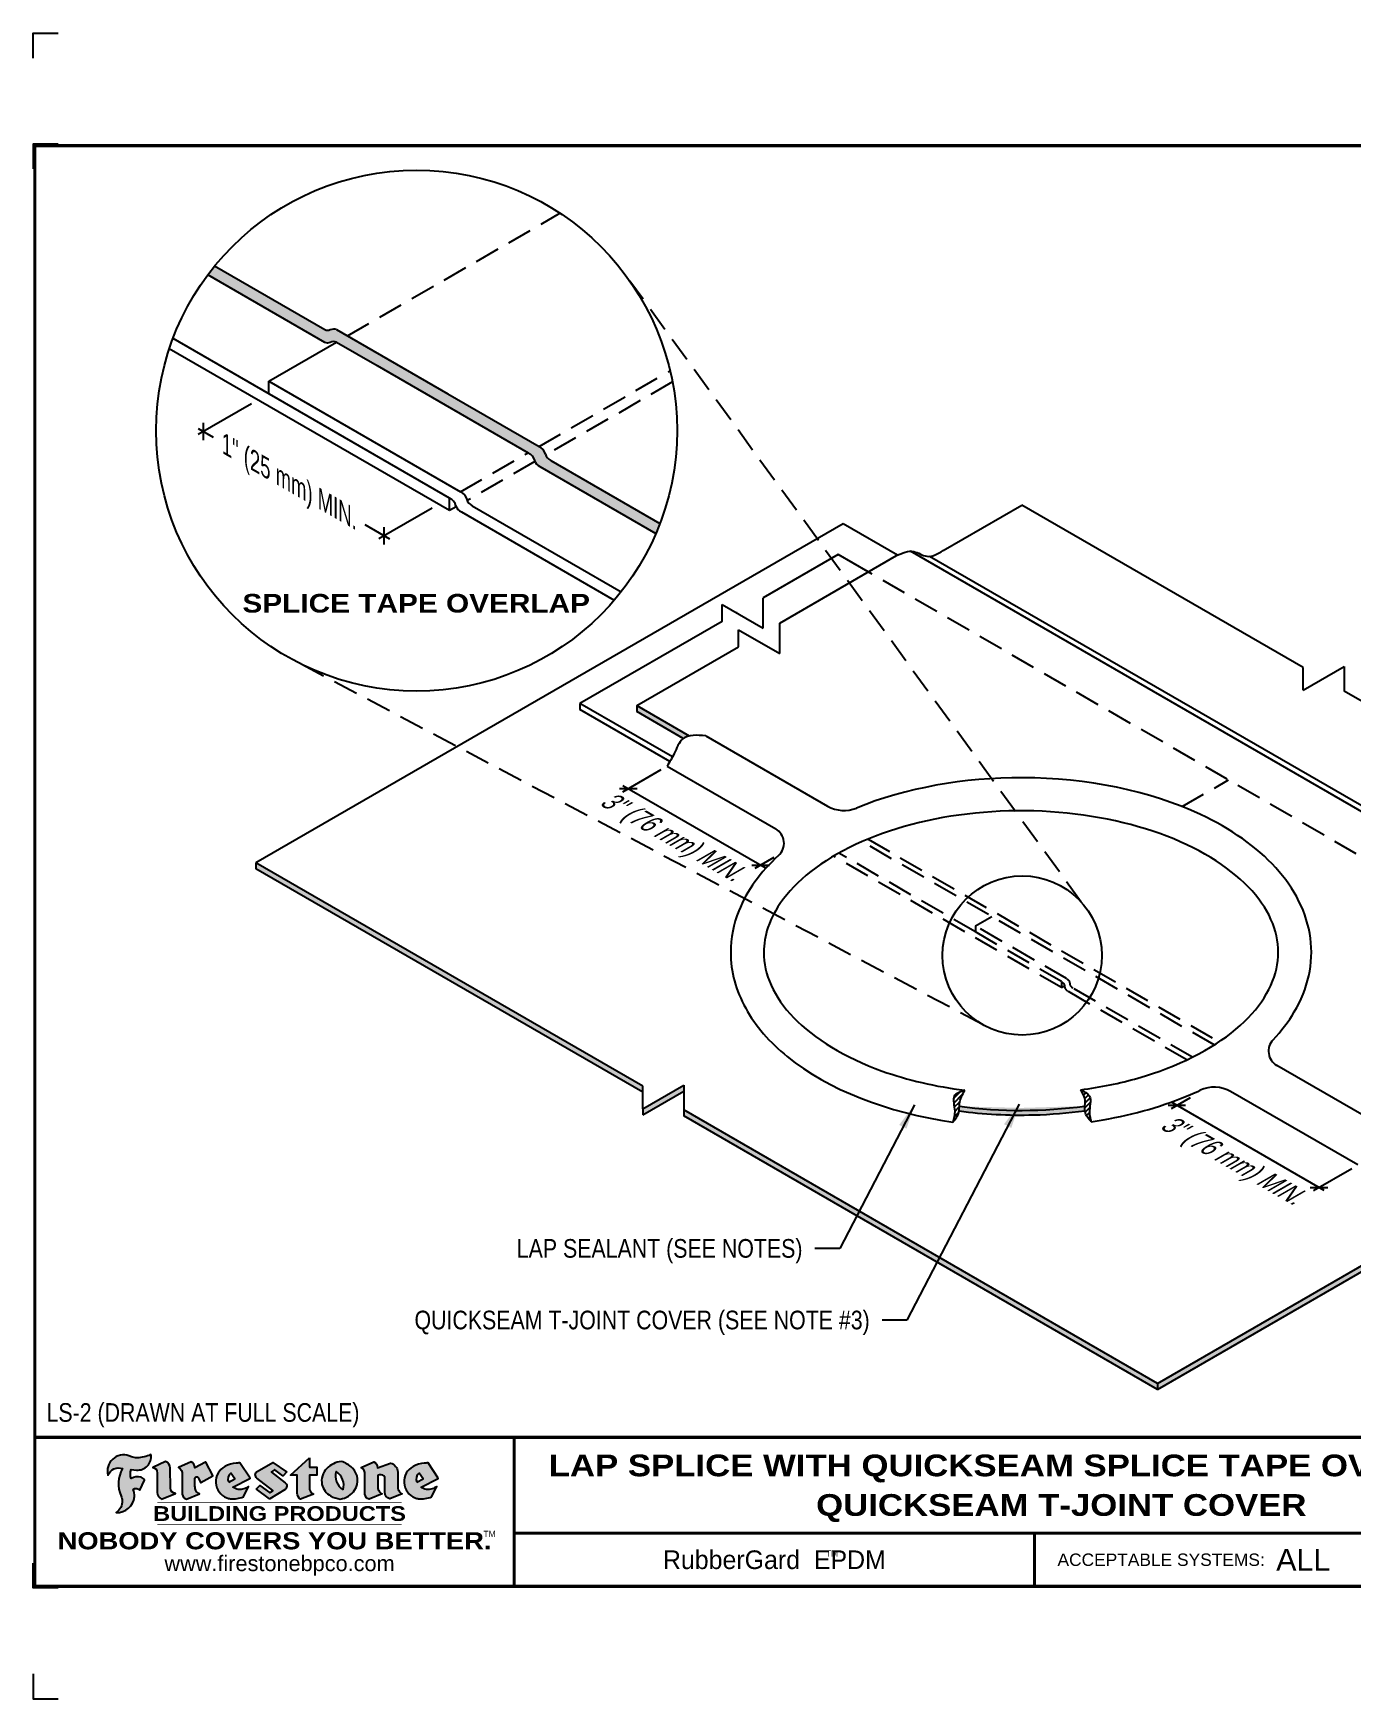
# Model space of a CAD drawing. Header units: inches. Extents: x 121.4 to 141.5, y 131.3 to 148.
# Drawn here: x 121.45 to 134.73, y 131.26 to 148.02 of the extents above; entities that cross this region are included whole.
import ezdxf
from ezdxf.enums import TextEntityAlignment as Align

# ---------------------------------------------------------------- set-up
doc = ezdxf.new("R2010")
doc.units = ezdxf.units.IN
doc.header["$MEASUREMENT"] = 0
doc.linetypes.add('HIDDEN', pattern=[0.375, 0.25, -0.125])
doc.layers.get('0').update_dxf_attribs({"linetype": 'CONTINUOUS'})
doc.layers.get('DEFPOINTS').update_dxf_attribs({"linetype": 'CONTINUOUS'})
for name, color, linetype in [('FSBP-ANNO-NOTE', 7, 'CONTINUOUS'), ('FSBP-MEMBRANE', 7, 'CONTINUOUS'), ('FSBP-SEALANTS', 1, 'CONTINUOUS'), ('FSBP-TTLB', 7, 'CONTINUOUS'), ('FSBP-TTLB-BORDER', 7, 'CONTINUOUS'), ('FSBP-TTLB-TEXT', 7, 'CONTINUOUS')]:
    doc.layers.add(name, color=color, linetype=linetype)
doc.styles.add('FSBP_ARIAL', font='arial.ttf')
doc.styles.add('FSBP_ARIAL_BOLD', font='')
doc.styles.add('FSBP_ARIAL_NAR', font='ARIALN.TTF')
doc.styles.add('FSBP_BANKGOTHIC', font='bgothm.ttf')
doc.styles.get('FSBP_ARIAL_BOLD').set_extended_font_data('Arial Black')
doc.dimstyles.new('FSBP-LEADER', dxfattribs={"dimtxt": 0.1875, "dimasz": 0.25, "dimexe": 0.0625, "dimexo": 0.125, "dimgap": 0.125, "dimtad": 0, "dimtih": 1, "dimtoh": 1, "dimdec": 4, "dimzin": 0, "dimdsep": 46, "dimlunit": 4, "dimtxsty": 'FSBP_ARIAL_NAR', "dimcen": 0.09375, "dimclrd": 256, "dimclre": 256, "dimclrt": 256, "dimadec": 0, "dimazin": 0, "dimtfac": 1, "dimtdec": 4, "dimtofl": 0, "dimtmove": 0, "dimatfit": 3, "dimfxl": 1, "dimtolj": 1, "dimtzin": 0, "dimlwd": -1, "dimlwe": -1, "dimarcsym": 0})
pattern_1 = [(45, (-133.7697744739412, 245.1346570592402), (-0.02357022603955158, 0.02357022603955159), [])]

# ---------------------------------------------------------------- blocks, each defined once
blk = doc.blocks.new('TTLB-EPDM_2')
at = {"layer": 'FSBP-TTLB-TEXT'}
h = blk.add_hatch(color=1, dxfattribs=at)
edge = h.paths.add_edge_path()
edge.add_arc((1.037309769669573, -0.1982514792917306), 0.1319107607348553, 264.0410451462098, 370.3106169565175)
edge.add_arc((1.027551646585694, 0.1214293576525799), 0.3273056962876235, 270.05058356628535, 295.23459397187514, ccw=False)
edge.add_arc((1.022801957313345, -0.06680179986895154), 0.1391656561713503, 249.3281275763668, 272.0749124149863, ccw=False)
edge.add_line((0.9736743133014443, -0.1970076156048179), (0.9474927838574558, -0.1852745150568325))
edge.add_arc((0.8939498971398288, -0.3394262635682071), 0.1631857907024099, 70.84590087378872, 194.3325259843273)
edge.add_arc((0.8444260109029493, -0.4259936440910768), 0.1179914261095279, 70.96950098067128, 156.9641407594482, ccw=False)
edge.add_arc((1.153141409296894, -0.4684497516079468), 0.3110405457095052, 150.3231137483159, 203.2084295854517)
edge.add_arc((0.7562495500622943, -0.6412608153899899), 0.1218587156617311, 0.8849157075190988, 24.34668939894999, ccw=False)
edge.add_arc((0.7493781665697374, -0.6475258110744375), 0.1289731377238325, -58.36655102076742, 3.6216782311386737, ccw=False)
edge.add_arc((0.8256699029544474, -0.5792158350996106), 0.1783301886510354, 267.2205474105585, 354.1381621173521)
edge.add_arc((0.7903121048625305, -0.6011409294291745), 0.212787892960859, 0.9996158580669322, 21.00503380861244)
edge.add_arc((1.01880712263941, -0.5666691048185161), 0.05136395668415847, 40.82117713173261, 125.52727787225791, ccw=False)
edge.add_line((1.057676976260041, -0.5330924682126437), (1.102776947655911, -0.4308018311949837))
edge.add_arc((1.040858222524664, -0.4699705673995949), 0.07326744446031509, 32.31675181867256, 66.31481236598174)
edge.add_arc((1.032262518825329, -0.5063316993097662), 0.1102246948011782, 69.8179132332389, 125.254734720681)
edge.add_arc((1.127708877207287, -0.368959353531244), 0.1659710644737306, 164.1569669952081, 196.5811013160487, ccw=False)
edge.add_line((0.9680425188342383, -0.3236487780942383), (1.023615334387159, -0.3294494641845773))
h = blk.add_hatch(color=1, dxfattribs=at)
edge = h.paths.add_edge_path()
edge.add_line((1.275239419159561, -0.6223407783464694), (1.415345367376062, -0.5660418822574371))
edge.add_arc((1.421019305783958, -0.5090099247487757), 0.05731350411836949, 181.9717871001989, 264.31851000495806, ccw=False)
edge.add_line((1.363739737527226, -0.5109819325197265), (1.363412352251203, -0.3102363679013962))
edge.add_arc((1.294263659668751, -0.3103491388303989), 0.06914878453844908, 0.0934405599591014, 72.42834396969012)
edge.add_line((1.315139561173908, -0.2444268274366692), (1.186839444240604, -0.3024209471341379))
edge.add_arc((1.175246268095289, -0.3585110609420917), 0.05727567197445628, -0.017399788185912257, 78.322067691347, ccw=False)
edge.add_line((1.232521937428658, -0.3585284546236807), (1.232574268422297, -0.555126496687123))
edge.add_arc((1.305699496415486, -0.5558575689677219), 0.07312888236350451, 179.4272023230205, 245.3845503102953)
h = blk.add_hatch(color=1, dxfattribs=at)
edge = h.paths.add_edge_path()
edge.add_line((1.792026821926584, -0.3839679064720229), (1.722158956877934, -0.2518542302253621))
edge.add_arc((1.720119655279638, -0.2529327078887852), 0.002306916790721817, 27.87197133405656, 117.3766794470751)
edge.add_line((1.719058846382097, -0.250884159729182), (1.610638460368705, -0.3070279753467702))
edge.add_arc((1.547088841662962, -0.3061026658494403), 0.06355635479880145, 359.165808011073, 425.8793658831422)
edge.add_line((1.573061729235633, -0.2480956029480268), (1.446879247402876, -0.3051325108639702))
edge.add_arc((1.407812067100189, -0.370357133046621), 0.07602957263902092, -3.441403975725109, 59.07992244284969, ccw=False)
edge.add_line((1.483704536400296, -0.3749210150788969), (1.483704536400296, -0.5723838140635706))
edge.add_arc((1.54053746518044, -0.568254406115083), 0.05698275005415228, 184.1557352478595, 255.3066498366543)
edge.add_line((1.526084036778343, -0.6233736605654059), (1.657291340682093, -0.570650514527486))
edge.add_arc((1.688298576827198, -0.5021390388423987), 0.0752015358480571, 207.5160880841914, 245.649226723163, ccw=False)
edge.add_arc((1.721050197024907, -0.4914488168456328), 0.1093332836229113, 179.4823365255141, 204.5537900001094, ccw=False)
edge.add_line((1.611721375809452, -0.4904610114968335), (1.611721375809452, -0.4126404716788983))
edge.add_arc((1.628589765097195, -0.414159299036043), 0.01693662875851176, 28.356188110622725, 174.8549701683585, ccw=False)
edge.add_arc((1.627340435522395, -0.4197189881350504), 0.02111886817708033, 22.216893572439517, 40.10213956426492, ccw=False)
edge.add_line((1.646891420738257, -0.4117336534413738), (1.666638796144639, -0.4549750258192233))
edge.add_arc((1.668737246926742, -0.4540167099035481), 0.002306916790685496, 204.545128184284, 299.6323508190091)
edge.add_line((1.669877862091766, -0.4560219186518992), (1.791128135493295, -0.3870515928837648))
edge.add_line((1.791128135493295, -0.3870515928837648), (1.792026821926584, -0.3839679064720229))
h = blk.add_hatch(color=1, dxfattribs=at)
h.paths.add_polyline_path([(2.063388732080512, -0.2583237030618903, 0.02524281661523788), (2.025024361750752, -0.2610532129309178, 0.1213611957758757), (1.901773912052249, -0.3008158885520373, 0.6151668103976068), (1.93274136141747, -0.6099060679591872, 0.05306812109568645), (1.967936229862175, -0.617865745600497, 0.1150932231766138), (2.099126721549737, -0.5994933789882708), (2.151195569562105, -0.4944891916583316, -0.08755405562188731), (2.104230609512001, -0.5187113292177372, -0.265591761123442), (1.992692314386659, -0.5010701623316862), (2.165347897647223, -0.4141184325909109, 0.4518949533370738), (2.166222728871162, -0.4107679608846269)])
h.paths.add_polyline_path([(2.014217313945437, -0.4188965037300676), (1.951113654018855, -0.4515330109460507, -0.3720533890450154), (1.973177450672722, -0.3607130665457561)], flags=16)
h = blk.add_hatch(color=1, dxfattribs=at)
edge = h.paths.add_edge_path()
edge.add_arc((2.260407392426802, -0.3775796671688782), 0.04152450223225729, 123.20805433950699, 232.2027298779723, ccw=False)
edge.add_line((2.237665217914071, -0.3428366421988329), (2.393535971665983, -0.2540943745380986))
edge.add_arc((2.394677353533142, -0.2560991469722482), 0.002306916790741334, 55.64644466176611, 119.65426054492559, ccw=False)
edge.add_line((2.395979141996861, -0.2541946229174954), (2.531809646140459, -0.3470380726374032))
edge.add_arc((2.530468902927946, -0.3489153772789875), 0.002306916790700397, -42.731101238422525, 54.4661353739603, ccw=False)
edge.add_line((2.532163440279987, -0.3504807552658491), (2.498457913851155, -0.3869673252714421))
edge.add_arc((2.496763376499139, -0.3854019472845934), 0.002306916790672934, 233.7527076894875, 317.26889876138785, ccw=False)
edge.add_line((2.495399362263356, -0.38726241234572), (2.413849913492982, -0.3274738082119626))
edge.add_arc((2.412485899257181, -0.3293342732731342), 0.002306916790720064, 53.75270768979358, 124.4135619297835)
edge.add_line((2.41118211687575, -0.3274311136421062), (2.382933981293377, -0.346782838468144))
edge.add_arc((2.38423776367478, -0.3486859980991606), 0.002306916790694898, 124.4135619293799, 231.8459020253626)
edge.add_line((2.382812599816248, -0.3505000469010184), (2.519899969301207, -0.4581994452042721))
edge.add_arc((2.494247019847682, -0.4908523236374461), 0.04152450223225742, -55.21225898295222, 51.84590202520428, ccw=False)
edge.add_line((2.517938320565804, -0.5249552055672808), (2.364434947484597, -0.6179520922513717))
edge.add_arc((2.36323960192349, -0.6159790200102006), 0.002306916790726996, 233.2955624372927, 301.20872157023314, ccw=False)
edge.add_line((2.361860787187538, -0.6178285429225383), (2.231266621301074, -0.5204709167214361))
edge.add_arc((2.232647938930649, -0.5186232623475259), 0.002306916790697672, 135.5134179846393, 233.21798691998708, ccw=False)
edge.add_line((2.231002150870836, -0.5170067083764565), (2.262839375599356, -0.4845937328397696))
edge.add_arc((2.264485163659225, -0.4862102868108537), 0.002306916790748497, 53.0352839999411, 135.513417985369, ccw=False)
edge.add_line((2.265872365996302, -0.4843670465239001), (2.361834678328762, -0.5565872257804898))
edge.add_arc((2.363221880665761, -0.5547439854936304), 0.002306916790627066, 233.0352840000685, 302.2362632414394)
edge.add_line((2.36445241715569, -0.5566953042850713), (2.39428499383348, -0.5378823484768844))
edge.add_arc((2.393054457343549, -0.5359310296853765), 0.002306916790685166, 302.2362632406177, 412.2027298768422)
edge.add_line((2.394468296066179, -0.5341081404551886), (2.234958295420142, -0.4103916733127022))
h = blk.add_hatch(color=1, dxfattribs=at)
edge = h.paths.add_edge_path()
edge.add_line((2.763460561272041, -0.2072496393923444), (2.763460561272041, -0.2969520779963801))
edge.add_arc((2.765767478062699, -0.2969520779963943), 0.00230691679065842, 179.9999999996471, 269.9999999996471)
edge.add_line((2.765767478062685, -0.2992589947870528), (2.835417693520355, -0.2992589947870528))
edge.add_arc((2.835417693520355, -0.3015659115777538), 0.002306916790701052, 0, 90, ccw=False)
edge.add_line((2.837724610311056, -0.3015659115777538), (2.837724610311056, -0.3790761307453892))
edge.add_arc((2.83541769352037, -0.3790761307453749), 0.002306916790686842, 269.99999999964706, 359.99999999964706, ccw=False)
edge.add_line((2.835417693520355, -0.3813830475360618), (2.765767478062685, -0.3813830475360618))
edge.add_arc((2.765767478062699, -0.3836899643267202), 0.00230691679065842, 90.00000000035294, 180.0000000003529)
edge.add_line((2.763460561272041, -0.3836899643267344), (2.763460561272041, -0.5033995910642801))
edge.add_arc((2.836735953378943, -0.5071368822038516), 0.07337063740681413, 177.0802527808789, 245.3249543133826)
edge.add_line((2.806105814540615, -0.5738080530967267), (2.674529557384915, -0.6226036013049594))
edge.add_arc((2.708610405062069, -0.564298408791804), 0.06753517344606039, 177.0345319916277, 239.6926428024901, ccw=False)
edge.add_line((2.641165668230087, -0.560804539009709), (2.641165668230087, -0.3836899643267344))
edge.add_arc((2.638858751439429, -0.3836899643267202), 0.00230691679065842, 359.9999999996471, 449.999999999647)
edge.add_line((2.638858751439443, -0.3813830475360618), (2.572857950769389, -0.3813830475360618))
edge.add_line((2.572857950769389, -0.3813830475360618), (2.763460561272041, -0.2072496393923444))
h = blk.add_hatch(color=1, dxfattribs=at)
edge = h.paths.add_edge_path(flags=16)
edge.add_arc((2.940363509127394, -0.4847985213681437), 0.1684614578629418, 344.5558804047865, 417.0140046669545)
edge.add_arc((3.194458079644619, -0.3883534532477785), 0.1684614578629414, 164.5558804047864, 237.0140046669546)
edge = h.paths.add_edge_path()
edge.add_arc((3.069375116502199, -0.4399344555144872), 0.1828726885096673, 136.0914512150047, 191.213418978326)
edge.add_arc((3.064939550433406, -0.4318234379590333), 0.1803148804748503, 194.0167254156723, 240.6663730831859)
edge.add_arc((3.098047041778981, -0.3845058757092554), 0.2378525180183701, 239.2975390661776, 264.2889872773176)
edge.add_arc((3.04884478212623, -0.4190232383793012), 0.203760689247156, 277.1986764832036, 326.503572961274)
edge.add_arc((3.077739326803546, -0.4341046616465112), 0.171374865791709, 325.3768876809902, 406.3828327799087)
edge.add_arc((3.011839488065919, -0.4896144380417797), 0.2571945645850002, 44.28462553519766, 73.82901434867304)
edge.add_arc((3.117152499586992, -0.4983433120546693), 0.2579560664039132, 97.50292863483666, 134.1039137579027)
h = blk.add_hatch(color=1, dxfattribs=at)
edge = h.paths.add_edge_path()
edge.add_line((3.322690228557462, -0.5721896537377091), (3.322690228557462, -0.3749210150788969))
edge.add_arc((3.246797759257384, -0.3703571330465745), 0.076029572638996, 356.5585960242387, 419.0799224428129)
edge.add_line((3.285864939560099, -0.3051325108639702), (3.412047421392799, -0.2480956029480268))
edge.add_arc((3.386074533820159, -0.3061026658494941), 0.06355635479883807, 0.3962622833877276, 65.87936588318718, ccw=False)
edge.add_line((3.449629368605429, -0.3056631084210863), (3.580526418688805, -0.2593848434574539))
edge.add_arc((3.555744121700958, -0.3530904070730321), 0.09692726601172152, 2.366977007666776, 75.18615851992018, ccw=False)
edge.add_line((3.652588689330287, -0.3490873311063041), (3.652588689330287, -0.4883770011386872))
edge.add_arc((3.761877549389556, -0.4914934052703811), 0.1093332836229047, 178.3666365323574, 204.5537900000422)
edge.add_arc((3.729125929191727, -0.5021836272670953), 0.07520153584796169, 207.5160880841711, 245.2240541443093)
edge.add_line((3.697611150971852, -0.5704631245385627), (3.572585913552643, -0.6207021253773775))
edge.add_arc((3.59534718600759, -0.5526356419907701), 0.07177131519198746, 180.3328587115751, 251.51018566665869, ccw=False)
edge.add_line((3.523577081955409, -0.5530525936986663), (3.523577081955409, -0.4153032515383615))
edge.add_arc((3.486319529276879, -0.4148773504126441), 0.0372599868942854, 359.3450650296066, 449.0500281941028)
edge.add_arc((3.482769874121713, -0.4419622099033496), 0.06447454900600783, 86.29402372314017, 119.8211331593848)
edge.add_line((3.450707067966732, -0.3860252459975726), (3.450707067966732, -0.4904610114968335))
edge.add_arc((3.560035889182251, -0.491448816845647), 0.1093332836229751, 179.4823365255069, 204.5537900001023)
edge.add_arc((3.527284268984408, -0.5021390388424952), 0.07520153584796385, 207.5160880841699, 245.6492267231416)
edge.add_line((3.496277032839316, -0.570650514527486), (3.365069728935509, -0.6233736605654059))
edge.add_arc((3.37950248606194, -0.5682868177318081), 0.05694615642555727, 183.9298782390169, 255.318496325343, ccw=False)
h = blk.add_hatch(color=1, dxfattribs=at)
h.paths.add_polyline_path([(3.957695472291277, -0.2583237030618903, 0.02524281661523822), (3.919331101961575, -0.2610532129309178, 0.1085638477195505), (3.807890832595604, -0.2939221658134414, 0.6425897848490651), (3.827048101628293, -0.6099060679591872, 0.05306812109569052), (3.862242970072884, -0.617865745600497, 0.1150932231766133), (3.993433461760503, -0.5994933789882708), (4.045502309772871, -0.4944891916583316, -0.08755405562189084), (3.998537349722767, -0.5187113292177372, -0.2655917611234366), (3.886999054597368, -0.5010701623316862), (4.059654637857989, -0.4141184325909109, 0.4518949533370731), (4.060529469081928, -0.4107679608846269)])
h.paths.add_polyline_path([(3.90852405415626, -0.4188965037300676), (3.845420394229677, -0.4515330109460507, -0.3720533890450147), (3.867484190883488, -0.3607130665457561)], flags=16)
at = {"layer": 'DEFPOINTS', "linetype": 'Continuous', "ltscale": 1.75}
for points in [[(-0.015625, 13.88083333333333), (-0.015625, 14.13083333333333), (0.234375, 14.13083333333333)], [(-0.015625, -2.380833333333342), (-0.015625, -2.630833333333342), (0.234375, -2.630833333333342)]]:
    blk.add_lwpolyline(points, dxfattribs=at)
at = {"layer": 'DEFPOINTS', "color": 1}
for points in [[(0.234375, 13.015625), (-0.015625, 13.015625), (-0.015625, 12.765625)], [(0.234375, -1.515625), (-0.015625, -1.515625), (-0.015625, -1.265625)]]:
    blk.add_lwpolyline(points, dxfattribs=at)
at = {"layer": 'FSBP-TTLB', "const_width": 0.03125}
for points in [[(0, 0), (0, -1.5), (20, -1.5), (20, 0), (0, 0)], [(4.825208527206769, 0), (4.825208527206769, -0.9643749050531198)], [(4.825208527206769, -0.9643749050531198), (15.84028770518938, -0.9643749050531198)], [(4.825208527206769, -0.9643749050531198), (4.825208527206769, -1.5)]]:
    blk.add_lwpolyline(points, dxfattribs=at)
at = {"layer": 'FSBP-TTLB-BORDER', "const_width": 0.03125}
blk.add_lwpolyline([(20, 0), (20, 13), (0, 13), (0, 0)], dxfattribs=at)
at = {"layer": 'FSBP-TTLB-TEXT', "color": 1}
blk.add_line((0.7358432058323388, -0.379822754145593), (0.7358432058323388, -0.379822754145593), dxfattribs=at)
for points in [[(1.023615323725323, -0.3294494630716969, 0.5000510906601082), (1.167090420776901, -0.1746414942047778, -0.1103304102359608), (1.027840608309816, -0.2058762110801382, -0.09957876667165425), (0.9736743133014443, -0.1970076156048179), (0.9474927838574558, -0.1852745150568325, 0.5978159689075124), (0.7358432058323388, -0.379822754145593, -0.3938834584182213), (0.8828996422548698, -0.3144510229727047, 0.2349406564350952), (0.86727108227484, -0.5910237178633082, -0.1027304183841549), (0.8780937320133262, -0.6393788197974146, -0.2772692352614086), (0.8170223912655956, -0.7573362346216896, 0.3985429150902959), (1.003067614090241, -0.5974286950643517, 0.0875124847930418), (0.9889600163401155, -0.5248671157293501, -0.3874031597924062), (1.057676976260041, -0.5330924682126437), (1.102776947655911, -0.4308018311949837, 0.1494423498871741), (1.07029056398062, -0.4028746979725923, 0.2467195073738216), (0.9686394281704906, -0.4163228904100862, -0.1424285161541127), (0.9680425188342383, -0.3236487780942383), (1.023615334387159, -0.3294494641845773)], [(2.166222728871162, -0.4107679608846269), (2.063388732080512, -0.2583237030618903, 0.02524281661523788), (2.025024361750752, -0.2610532129309178, 0.1085638477195265), (1.913584092384895, -0.2939221658134414, 0.6425897848491228), (1.93274136141747, -0.6099060679591872, 0.05306812109568648), (1.967936229862175, -0.617865745600497, 0.1150932231766137), (2.099126721549737, -0.5994933789882708), (2.151195569562105, -0.4944891916583316, -0.0875540556218873), (2.104230609512001, -0.5187113292177372, -0.2655917611234418), (1.992692314386659, -0.5010701623316862), (2.165347897647223, -0.4141184325909109)], [(2.763460561272041, -0.2072496393923444), (2.763460561272041, -0.2969520779963801, 0.4142135623730958), (2.765767478062685, -0.2992589947870528), (2.835417693520355, -0.2992589947870528, -0.414213562373095), (2.837724610311056, -0.3015659115777538), (2.837724610311056, -0.3790761307453892, -0.4142135623730938), (2.835417693520355, -0.3813830475360618), (2.765767478062685, -0.3813830475360618, 0.4142135623730958), (2.763460561272041, -0.3836899643267344), (2.763460561272041, -0.5033995910642801, 0.3068985753588853), (2.806105814540615, -0.5738080530967267), (2.674529557384915, -0.6226036013049594, -0.2804194150632976), (2.641165668230087, -0.560804539009709), (2.641165668230087, -0.3836899643267344, 0.414213562373095), (2.638858751439443, -0.3813830475360618), (2.572857950769389, -0.3813830475360618), (2.763460561272041, -0.2072496393923444)], [(4.060529469081928, -0.4107679608846269), (3.957695472291277, -0.2583237030618903, 0.02524281661523788), (3.919331101961575, -0.2610532129309178, 0.1085638477195265), (3.807890832595604, -0.2939221658134414, 0.6425897848491228), (3.827048101628293, -0.6099060679591872, 0.05306812109568648), (3.862242970072884, -0.617865745600497, 0.1150932231766137), (3.993433461760503, -0.5994933789882708), (4.045502309772871, -0.4944891916583316, -0.0875540556218873), (3.998537349722767, -0.5187113292177372, -0.2655917611234418), (3.886999054597368, -0.5010701623316862), (4.059654637857989, -0.4141184325909109)], [(4.059654637857989, -0.4141184325909109, 0.4518949533370731), (4.060529469081928, -0.4107679608846269, 0.4518949533370731)]]:
    blk.add_lwpolyline(points, format="xyb", dxfattribs=at)
for points in [[(1.275239419159561, -0.6223407783464694), (1.415345367376062, -0.5660418822574371, -0.3756100036733062), (1.363739737527226, -0.5109819325197265), (1.363412352251203, -0.3102363679013962, 0.3265360292958048), (1.315139561173908, -0.2444268274366692), (1.186839444240604, -0.3024209471341379, -0.3557863980845349), (1.232521937428658, -0.3585284546236807), (1.232574268422297, -0.555126496687123, 0.2960110723418457)], [(1.792026821926584, -0.3839679064720229), (1.722158956877934, -0.2518542302253621, 0.4116839150163434), (1.719058846382097, -0.250884159729182), (1.610638460368705, -0.3070279753467702, 0.2996033003794034), (1.573061729235633, -0.2480956029480268), (1.446879247402876, -0.3051325108639702, -0.2797757560995365), (1.483704536400296, -0.3749210150788969), (1.483704536400296, -0.5723838140635706, 0.320828638474519), (1.526084036778343, -0.6233736605654059), (1.657291340682093, -0.570650514527486, -0.1679398621276611), (1.621603752698661, -0.5368819723450571, -0.1098333365370753), (1.611721375809452, -0.4904610114968335), (1.611721375809452, -0.4126404716788983, -0.743334502655012), (1.64349420176768, -0.4061152228778298, -0.07819791644735608), (1.646891420738257, -0.4117336534413738), (1.666638796144639, -0.4549750258192233, 0.4404648714563479), (1.669877862091766, -0.4560219186518992), (1.791128135493295, -0.3870515928837648)], [(2.234958295420142, -0.4103916733127022, -0.5150044486718882), (2.237665217914071, -0.3428366421988329), (2.393535971665983, -0.2540943745380986, -0.2867822934100265), (2.395979141996861, -0.2541946229174954), (2.531809646140459, -0.3470380726374032, -0.4515027974650387), (2.532163440279987, -0.3504807552658491), (2.498457913851155, -0.3869673252714421, -0.3814439164929681), (2.495399362263356, -0.38726241234572), (2.413849913492982, -0.3274738082119626, 0.3184718635035665), (2.41118211687575, -0.3274311136421062), (2.382933981293377, -0.346782838468144, 0.5064094529656681), (2.382812599816248, -0.3505000469010184), (2.519899969301207, -0.4581994452042721, -0.5043597839115849), (2.517938320565804, -0.5249552055672808), (2.364434947484597, -0.6179520922513717, -0.3053163970316367), (2.361860787187538, -0.6178285429225383), (2.231266621301074, -0.5204709167214361, -0.4541703869768119), (2.231002150870836, -0.5170067083764565), (2.262839375599356, -0.4845937328397696, -0.3762644290664977), (2.265872365996302, -0.4843670465239001), (2.361834678328762, -0.5565872257804898, 0.3114700032088108), (2.36445241715569, -0.5566953042850713), (2.39428499383348, -0.5378823484768844, 0.520381097387146), (2.394468296066179, -0.5341081404551886)], [(2.937624918725987, -0.3131105398334029, 0.2452625673097023), (2.889993533867141, -0.4754966266250307, 0.2064059665179019), (2.976604338974084, -0.5890186876871866, 0.1094800500670344), (3.074378098474654, -0.6211778035979165, 0.2185147641853038), (3.218764944843201, -0.5314757029352819, 0.3689489483072479), (3.195959963110113, -0.3100352223135445, 0.1296305888694145), (3.0834694040758, -0.242595816912754, 0.1610736375384317)], [(3.322690228557462, -0.5721896537377091), (3.322690228557462, -0.3749210150788969, 0.2797757560995341), (3.285864939560099, -0.3051325108639702), (3.412047421392799, -0.2480956029480268, -0.2937618496109166), (3.449629368605429, -0.3056631084210863), (3.580526418688805, -0.2593848434574539, -0.3288760160581939), (3.652588689330287, -0.3490873311063041), (3.652588689330287, -0.4883770011386872, 0.114762897203527), (3.662431105063263, -0.536926560769686, 0.166032965990522), (3.697611150971852, -0.5704631245385627), (3.572585913552643, -0.6207021253773775, -0.3209557512194564), (3.523577081955409, -0.5530525936986663), (3.523577081955409, -0.4153032515383615, 0.4127061514896111), (3.48693727661589, -0.3776224848030694, 0.1473421876160361), (3.450707067966732, -0.3860252459975726), (3.450707067966732, -0.4904610114968335, 0.1098333365370753), (3.460589444855941, -0.5368819723450855, 0.1679398621276611), (3.496277032839316, -0.570650514527486), (3.365069728935509, -0.6233736605654059, -0.3219729545308964), (3.322690228557462, -0.5721896537377091, 29.1476284739)], [(1.951113654018855, -0.4515330109460507), (2.014217313945437, -0.4188965037300676), (1.973177450672722, -0.3607130665457561, 0.3720533890450154)], [(3.10274193015772, -0.5296595419651595, 0.3271311138286319), (3.032079658614293, -0.3434924326507627, 0.3271311138286322)], [(3.845420394229677, -0.4515330109460507), (3.90852405415626, -0.4188965037300676), (3.867484190883488, -0.3607130665457561, 0.3720533890450154)]]:
    blk.add_lwpolyline(points, format="xyb", close=True, dxfattribs=at)
at = {"layer": 'FSBP-TTLB-TEXT'}
for points, const_width in [([(1.233926579809207, -0.6584455781731435), (3.691229482685259, -0.6584455781731577)], 0.0078125), ([(1.233926579809207, -0.8761560960495984), (3.691229482685259, -0.8761560960495842)], 0.0078125), ([(10.06152282927678, -0.9643749050531198), (10.06152282927678, -1.5)], 0.03125)]:
    blk.add_lwpolyline(points, dxfattribs=dict(at, const_width=const_width))
at = {"layer": 'FSBP-TTLB-TEXT', "color": 1}
for centre, start, end in [((1.789987520328282, -0.3850463841354355), 299.6323508193319, 27.87197133380463), ((2.164310260790558, -0.412058050385383), 296.7304547840455, 34.00233684987403)]:
    blk.add_arc(centre, 0.00230691679068068, start, end, dxfattribs=at)
at = {"layer": 'FSBP-TTLB-TEXT', "lineweight": 18, "style": 'FSBP_ARIAL_BOLD'}
blk.add_text('BUILDING PRODUCTS', height=0.1484375, dxfattribs=at).set_placement((2.462578031247233, -0.7673008371113639), align=Align.MIDDLE_CENTER)
at = {"layer": 'FSBP-TTLB-TEXT', "color": 1}
for s, height, style, p in [('NOBODY COVERS YOU BETTER.', 0.171875, 'FSBP_ARIAL_BOLD', (2.412604263603384, -1.041650450587369)), ('TM', 0.0625, 'FSBP_BANKGOTHIC', (4.576671173373001, -0.9725745042934193))]:
    blk.add_text(s, height=height, dxfattribs=dict(at, style=style)).set_placement(p, align=Align.MIDDLE_CENTER)
at = {"layer": 'FSBP-TTLB-TEXT'}
for s, height, style, p in [('RubberGard  EPDM', 0.1875, 'FSBP_BANKGOTHIC', (7.443365678241776, -1.23218745252656)), ('TM', 0.0625, 'FSBP_BANKGOTHIC', (8.023397742165457, -1.169706269210366)), ('www.firestonebpco.com', 0.15625, 'FSBP_ARIAL', (2.462578031247233, -1.268657306740124))]:
    blk.add_text(s, height=height, dxfattribs=dict(at, style=style)).set_placement(p, align=Align.MIDDLE_CENTER)
at = {"layer": 'FSBP-TTLB-TEXT', "style": 'FSBP_ARIAL'}
blk.add_text('ACCEPTABLE SYSTEMS:', height=0.125, dxfattribs=at).set_placement((10.29281281591562, -1.23218745252656), align=Align.MIDDLE_LEFT)
at = {"layer": 'FSBP-TTLB-TEXT'}
for tag, height, style, p in [('MAXIMUM_WARRANTY', 0.1875, 'FSBP_ARIAL_BOLD', (18.03987100774941, 0.2240244307510579)), ('ACCPT_SYSTEMS', 0.21875, 'FSBP_ARIAL', (12.49438170418193, -1.23218745252656))]:
    blk.add_attdef(tag, text='', height=height, dxfattribs=dict(at, style=style)).set_placement(p, align=Align.MIDDLE_LEFT)
for tag, height, style, p in [('DETAIL_DESCP_LINE_1', 0.21875, 'FSBP_ARIAL_BOLD', (10.33118450231211, -0.2831249841755152)), ('DETAIL_DESCP_LINE_2', 0.21875, 'FSBP_ARIAL_BOLD', (10.33118450231211, -0.6812499208775904)), ('ISSUE_REV_DATE', 0.21875, 'FSBP_ARIAL', (16.84069633627263, -0.7282559425942452)), ('DETAIL_NUMBER', 0.4375, 'FSBP_ARIAL', (18.91941590748775, -0.8931630692489421))]:
    blk.add_attdef(tag, text='', height=height, dxfattribs=dict(at, style=style)).set_placement(p, align=Align.MIDDLE_CENTER)

msp = doc.modelspace()

# ---------------------------------------------------------------- hatches: boundary and pattern name
at = {"layer": 'FSBP-MEMBRANE'}
for points in [[(124.4998420399302, 145.0374636770026, 0.2117700570249791), (124.4386404324617, 145.0355111818691, -0.2707769577600332), (124.3771432563532, 145.0375173281104), (123.2716647054371, 145.6757656670652, 0.01050709558981261), (123.2039441823078, 145.5888803842605), (124.3811431314908, 144.90922425406, 0.2367738771046235), (124.435813853599, 144.9080907149595, -0.2227615946326686), (124.4998420399301, 144.9114799319396), (124.9075071621531, 144.6761137014525), (126.4277905437676, 143.7983752114596, -0.2284898698147484), (126.4918187300988, 143.7210526132514, 0.214334968018042), (126.5464894522069, 143.6590578400999), (127.7129956132059, 142.9855751940358, 0.01050709314308062), (127.7543803110254, 143.0876654617253), (126.6555945664152, 143.7220497071577, -0.2143349680184821), (126.6009238443067, 143.7840444803092, 0.2284898698148125), (126.5368956579756, 143.8613670785175), (125.6202514104368, 144.3905933413259)], [(123.6876023271329, 139.6705791391476), (123.6876023271329, 139.6105791391476), (127.581573962138, 137.3623935673761), (127.581573962138, 137.422393567376)]]:
    msp.add_hatch(color=256, dxfattribs=at).paths.add_polyline_path(points)
h = msp.add_hatch(color=256, dxfattribs=at)
edge = h.paths.add_edge_path()
edge.add_line((127.5207354478609, 141.2536395783018), (127.5207354478609, 141.1936395783018))
edge.add_line((127.5207354478609, 141.1936395783018), (127.9893463400393, 140.9230869535574))
edge.add_spline(control_points=[(127.9893463400393, 140.9230869535574), (128.006510787687, 140.9357726958157), (128.0267477050226, 140.9437863928856), (128.0490949663399, 140.9485910680786)], knot_values=[0.1168989767479802, 0.1168989767479802, 0.1168989767479802, 0.1168989767479802, 0.1701943217649706, 0.1701943217649706, 0.1701943217649706, 0.1701943217649706], degree=3, periodic=0)
edge.add_line((128.0490949663405, 140.9485910680788), (127.5207354478609, 141.2536395783018))
h = msp.add_hatch(color=256, dxfattribs=at)
h.paths.add_polyline_path([(135.2887065671229, 135.8310538194359), (135.2887065671229, 135.8910538194358), (132.7613193881599, 134.4318661513152), (132.7613193881599, 134.3718661513152)])
h.paths.add_polyline_path([(135.2887065671229, 136.0627326577344), (135.2887065671229, 136.0108298598874), (135.7023366181197, 135.7720204385996), (135.7023366181197, 135.8239232364466)])
h.paths.add_polyline_path([(138.6729134781093, 137.7849265904873), (138.6729134781093, 137.8449265904873), (136.9891639996244, 136.8728133758361), (136.9891639996244, 136.8652043900196), (136.9825744246103, 136.8690088829278), (135.7023366181196, 136.1298632407238), (135.7023366181196, 136.0698632407238)])
h = msp.add_hatch(color=256, dxfattribs=at)
h.paths.add_polyline_path([(127.9952040131349, 137.3734771404418), (127.9952040131348, 137.4334771404525), (127.581573962138, 137.1946677191645), (127.581573962138, 137.1346677191539)])
h.paths.add_polyline_path([(127.9952040131348, 137.1835841460748), (127.9952040131348, 137.1235841460748), (132.7613193881599, 134.3718661513152), (132.76131938816, 134.4318661513151)])
h = msp.add_hatch(color=256, dxfattribs=at)
edge = h.paths.add_edge_path()
edge.add_spline(control_points=[(130.7658151471501, 137.1740744079482), (131.0112177861182, 137.1414136068233), (131.2639870271244, 137.1277232228762), (131.6892487975119, 137.1389318990927), (131.8621292420571, 137.153202798552), (132.0313475385163, 137.176582046961)], knot_values=[1.345017976322065, 1.345017976322065, 1.345017976322065, 1.345017976322065, 1.61641652597828, 1.61641652597828, 1.803950004989574, 1.803950004989574, 1.803950004989574, 1.803950004989574], degree=3, periodic=0)
edge.add_spline(control_points=[(132.0313475385154, 137.1765820469695), (132.0297774649072, 137.1917086559545), (132.0307556788738, 137.207550004153), (132.0319664864346, 137.2235279855306)], knot_values=[0.09733986272186759, 0.09733986272186759, 0.09733986272186759, 0.09733986272186759, 0.1326035204853547, 0.1326035204853547, 0.1326035204853547, 0.1326035204853547], degree=3, periodic=0)
edge.add_ellipse((131.3885680566319, 138.7705453804473), major_axis=(-2.755675960631074, 0), ratio=0.5773502691896266, start_angle=76.97658291643609, end_angle=103.50210946829299, ccw=False)
edge.add_spline(control_points=[(130.7675785024897, 137.2204785030035), (130.7673813572338, 137.2048214774849), (130.767621376736, 137.1891127516516), (130.7658151471508, 137.1740744079536)], knot_values=[0.0985600339697412, 0.0985600339697412, 0.0985600339697412, 0.0985600339697412, 0.1332150840402214, 0.1332150840402214, 0.1332150840402214, 0.1332150840402214], degree=3, periodic=0)
at = {"layer": 'FSBP-SEALANTS'}
h = msp.add_hatch(dxfattribs=at)
h.set_pattern_fill('ANSI31', color=256, scale=0.2666666666666667, style=0)
h.set_pattern_definition(pattern_1)
edge = h.paths.add_edge_path()
edge.add_spline(control_points=[(130.7007731010109, 137.0615534663859), (130.727614486872, 137.0921310984984), (130.775409399931, 137.1465789305117), (130.7590393297545, 137.2695779793186), (130.7981831416314, 137.3391310297931), (130.8221576577, 137.3817303742685)], knot_values=[0, 0, 0, 0, 0.08680362931357395, 0.1545662335660747, 0.2616625460804824, 0.2616625460804824, 0.2616625460804824, 0.2616625460804824], degree=3, periodic=0)
edge.add_spline(control_points=[(130.8221576577, 137.3817303742685), (130.7774241114001, 137.3667260827461), (130.6776616864327, 137.3332642933059), (130.7366736739418, 137.1797701413866), (130.7115480850167, 137.0970343147461), (130.7007731009894, 137.061553466389)], knot_values=[0, 0, 0, 0, 0.0912306026899639, 0.203457738283582, 0.2877221718775439, 0.2877221718775439, 0.2877221718775439, 0.2877221718775439], degree=3, periodic=0)
h = msp.add_hatch(dxfattribs=at)
h.set_pattern_fill('ANSI31', color=256, scale=0.2666666666666667, style=0)
h.set_pattern_definition(pattern_1)
edge = h.paths.add_edge_path()
edge.add_spline(control_points=[(131.9908163520308, 137.3864579586725), (132.0099484389702, 137.3527263267496), (132.0489843698204, 137.2839023842605), (132.0134913319629, 137.1592659853637), (132.0682972765122, 137.0967138748025), (132.0956951606204, 137.0654436268398)], knot_values=[0, 0, 0, 0, 0.08456840648964725, 0.1725481636333184, 0.2604952547922834, 0.2604952547922834, 0.2604952547922834, 0.2604952547922834], degree=3, periodic=0)
edge.add_spline(control_points=[(132.0956951606309, 137.0654436268413), (132.0867895337655, 137.0944572654087), (132.0614685236852, 137.1769505750586), (132.1169300643334, 137.322932665951), (132.025911259098, 137.3687801486725), (131.9908163520308, 137.3864579586725)], knot_values=[0, 0, 0, 0, 0.06870233193104125, 0.1953385725305521, 0.2748088391029059, 0.2748088391029059, 0.2748088391029059, 0.2748088391029059], degree=3, periodic=0)

# ---------------------------------------------------------------- linework, layer by layer
at = {"layer": 'FSBP-ANNO-NOTE'}
for p, q in [((123.6430733044419, 144.2908405377563), (123.1065519641885, 143.981079797535)), ((123.1065489627231, 144.0435745982678), (123.2578593278754, 143.9562157593059)), ((123.160678551925, 143.9239345177226), (123.160678551925, 144.1007112130192)), ((125.4619122030444, 143.2407250914386), (124.9253947226373, 142.9309665797006)), ((124.7839952920253, 143.0751031812481), (125.0336455394418, 142.9309679414785)), ((124.9795225969893, 142.87382897488), (124.9795225969893, 143.0506056701767)), ((127.3814918356133, 140.3871023144069), (127.7666841691669, 140.6094932118739)), ((127.3472300757015, 140.4183523144069), (127.5240067709981, 140.4183523144069)), ((127.3814918356133, 140.4496023144069), (128.8221963875021, 139.6178111535512)), ((128.6796814521173, 139.6490611535511), (128.8564581474139, 139.6490611535511)), ((128.7139432120291, 139.6178111535511), (128.9052612653284, 139.7282686831243)), ((132.9024135883814, 137.1995966542712), (133.0937316416807, 137.3100541838444)), ((132.8681518284696, 137.2308466542712), (133.0449285237662, 137.2308466542712)), ((134.4412377741675, 136.3736560963723), (132.9024135883816, 137.2620966542712)), ((134.3329845986945, 136.3736560963722), (134.7181769322481, 136.5960469938392)), ((134.2987228387827, 136.4049060963723), (134.4754995340793, 136.4049060963722))]:
    msp.add_line(p, q, dxfattribs=at)
at = {"layer": 'FSBP-MEMBRANE', "linetype": 'HIDDEN'}
for p, q in [((124.6089470216004, 144.974471722477), (126.7480868021838, 146.209504650631)), ((131.9945844375264, 139.2763394752959), (127.4527786839198, 145.5238823562651)), ((126.5368956579756, 143.8613670785175), (127.8562082900167, 144.6230725817717)), ((127.8800965118574, 144.5108807189661), (126.6044623756482, 143.7743930070381)), ((125.7458907840847, 143.4046802016462), (126.4277905437677, 143.7983752114596)), ((126.49535726144, 143.7114011399802), (125.8134575017574, 143.3177061301671)), ((137.6855264381246, 138.0749947638168), (129.850343784041, 142.5986395783019)), ((130.9996136970431, 138.0450683775159), (124.08978829377, 141.6984587167503)), ((133.0101823611538, 140.2367848356855), (133.4756892797519, 140.5055453804478)), ((133.3328615949408, 137.8380069827212), (129.7885571495464, 139.8843121083597)), ((129.848374906859, 139.9097763100729), (133.3818429689634, 137.8697275732439)), ((131.7955999964101, 138.4155453804478), (129.502995710984, 139.7391810817839)), ((130.9295745926256, 138.9755453804478), (129.5551935513539, 139.7690446445951)), ((130.9295745926256, 139.0355453804478), (131.0941194193447, 139.1305453804478)), ((130.9295745926256, 139.0355453804478), (130.9295745926256, 138.9755453804478)), ((131.8475615206384, 138.5055453804469), (130.9295745926256, 139.0355453804478)), ((131.79559999641, 138.4755453804478), (130.9295745926256, 138.9755453804478)), ((131.79559999641, 138.4755453804478), (131.79559999641, 138.4155453804478)), ((131.7955999964101, 138.4155453804478), (131.8258172281794, 138.432991307344)), ((133.0564149765326, 137.6876135122757), (131.8575330462469, 138.3797883174527)), ((133.1129558866571, 137.7149696025951), (131.9094945704749, 138.4097883174522))]:
    msp.add_line(p, q, dxfattribs=at)
at = {"layer": 'FSBP-MEMBRANE'}
for p, q in [((124.3811431314909, 145.035207999123), (123.2716647054371, 145.6757656670652)), ((124.3811431314908, 144.90922425406), (123.2039441823078, 145.5888803842605)), ((125.6367856698767, 143.2157046004725), (122.8160730219055, 144.8442438070853)), ((125.6367856698767, 143.3416883345883), (122.853133381375, 144.9488307326851)), ((123.8179467712742, 144.517787515022), (124.4998420399302, 144.9114799319397)), ((123.8179467712742, 144.3918037809061), (123.8179467712742, 144.5177875150218)), ((125.6202514104368, 144.3905933413259), (126.5368956579756, 143.8613670785175)), ((126.6555945664152, 143.7220497071577), (127.7543803110254, 143.0876654617253)), ((125.6367856698767, 143.2157046004725), (125.6367856698767, 143.3416883345883)), ((125.7043523875494, 143.2547142631091), (125.6367856698767, 143.2157046004725)), ((125.7554845783164, 143.2023709632284), (127.2941324865795, 142.3140321792048)), ((130.6063863223276, 142.8151286967285), (131.397402704144, 143.2718222177036)), ((134.2282252353141, 141.6374460673046), (131.397402704144, 143.2718222177036)), ((129.5991964169443, 143.083639578302), (123.6876023271328, 139.6705791392099)), ((130.1459910161067, 142.7679475692841), (129.5991964169443, 143.083639578302)), ((129.5471724432272, 142.7736756335313), (128.794631919209, 142.3391961594133)), ((128.9593243026269, 142.0842092408541), (130.1355080018608, 142.7632792162234)), ((129.850343784041, 142.5986395783019), (129.5471724432272, 142.7736756335313)), ((138.1127499502819, 138.2832323614948), (130.2775672961986, 142.8068771759798)), ((138.3023409289314, 138.2319839130587), (130.4671582748478, 142.7556287275437)), ((128.7946319192091, 142.0332561551361), (128.794631919209, 142.3391961594133)), ((128.3810018682122, 142.272065576424), (128.7946319192091, 142.0332561551361)), ((128.3810018682122, 142.1003867381253), (128.3810018682122, 142.272065576424)), ((128.5322267636771, 142.1876964722302), (128.529680103471, 142.1862261572747)), ((128.3810018682122, 142.1003867381253), (126.9490962318738, 141.2736756335312)), ((128.5456942516301, 142.0170786578648), (128.9593243026269, 141.7782692365769)), ((128.5456942516301, 141.8453998195663), (128.5456942516301, 142.0170786578648)), ((128.9593243026269, 141.778269236577), (128.9593243026269, 142.0842092408541)), ((127.5207354478609, 141.2536395783018), (128.5456942516301, 141.8453998195662)), ((128.6943724868889, 141.9312392387155), (128.6969191470949, 141.932709553671)), ((134.2282252353141, 141.4097202190931), (134.6418552863109, 141.648529640381)), ((134.2282252353141, 141.4097202190931), (134.2282252353141, 141.6374460673046)), ((134.6418552863109, 141.648529640381), (134.6418552863109, 141.3986366460167)), ((139.2325853582277, 138.7481774032187), (134.6418552863109, 141.3986366460167)), ((126.9490962318739, 141.2736756335312), (126.9490962318739, 141.2136756335312)), ((127.8797264538267, 140.7363760243707), (126.9490962318739, 141.2736756335312)), ((127.8542915681967, 140.691060862436), (126.9490962318739, 141.2136756335313)), ((127.520735447861, 141.2536395783018), (128.0490949663393, 140.9485910680794)), ((127.5207354478609, 141.2536395783018), (127.5207354478608, 141.1936395783018)), ((127.9893463400394, 140.9230869535574), (127.5207354478608, 141.1936395783019)), ((123.6876023271329, 139.6705791392427), (123.6876023271329, 139.6105791391773)), ((127.581573962138, 137.1946677191646), (127.9952040131348, 137.4334771404525)), ((127.581573962138, 137.1946677191646), (127.581573962138, 137.422393567376)), ((127.581573962138, 137.1346677191539), (127.9952040131348, 137.3734771404418)), ((127.9952040131348, 137.4334771404525), (127.9952040131348, 137.1835841460881)), ((127.581573962138, 137.1946677191646), (127.581573962138, 137.1346677191539)), ((127.9952040131348, 137.1835841460881), (127.9952040131348, 137.1235841460774))]:
    msp.add_line(p, q, dxfattribs=at)
at = {"layer": 'FSBP-MEMBRANE', "linetype": 'Continuous'}
for p, q in [((127.581573962138, 137.422393567376), (123.6876023271329, 139.6705791391476)), ((127.581573962138, 137.3623935673761), (123.6876023271329, 139.6105791391477)), ((132.7613193881599, 134.4318661513151), (127.9952040131349, 137.1835841460747)), ((132.76131938816, 134.3718661513151), (127.9952040131348, 137.1235841460748)), ((132.7613193881599, 134.4318661513152), (135.2887065671229, 135.8910538194358)), ((132.76131938816, 134.3718661513153), (135.2887065671229, 135.8310538194359)), ((132.7613193881599, 134.4318661513151), (132.7613193881599, 134.3718661513151))]:
    msp.add_line(p, q, dxfattribs=at)
at = {"layer": 'FSBP-MEMBRANE'}
for points in [[(124.4998420399302, 145.0374636770026, 0.222761594632832), (124.4358138535991, 145.0340744600225, -0.2367738771046235), (124.3811431314909, 145.035207999123, -4.368219734127288)], [(124.4998420399301, 144.9114799319396, 0.222761594632832), (124.435813853599, 144.9080907149595, -0.2367738771046235), (124.3811431314908, 144.90922425406, -4.368219734127288)], [(124.9075071621531, 144.6761137014525), (126.4277905437676, 143.7983752114596, -0.2284898698147483), (126.4918187300988, 143.7210526132514, 0.2143349680182362), (126.546489452207, 143.6590578400999), (127.7129956132059, 142.9855751940358)], [(123.8179467712742, 144.5177875150218), (125.7458907840849, 143.404680201646, -0.2284898698147483), (125.8099189704162, 143.3273576034378, 0.2143349680182362), (125.8645896925243, 143.2653628302863), (127.3643734128862, 142.3994622956092)]]:
    msp.add_lwpolyline(points, format="xyb", dxfattribs=at)
for points in [[(124.4998420399302, 145.0374636770026), (125.6202514104368, 144.3905933413258)], [(124.4998420399301, 144.9114799319397), (124.9075071621531, 144.6761137014525)]]:
    msp.add_lwpolyline(points, dxfattribs=at)
for centre, radius in [((125.3048764051194, 144.0211963763296), 2.621364025382695), ((131.4002402837757, 138.7389739805996), 0.801253173465142)]:
    msp.add_circle(centre, radius, dxfattribs=at)
for centre, radius, start, end in [((126.4887248293808, 143.7563074013143), 0.1155766607128186, 13.8858665041436, 65.36810860678652), ((126.697247908125, 143.8138854839025), 0.1008405214481005, 197.2128772523747, 245.6026979993337), ((125.5886148412821, 143.2366286573852), 0.1155766607127883, 13.8858665041515, 65.36810860678652), ((125.7971379200265, 143.2942067399733), 0.1008405214481505, 197.2128772523541, 245.6026979993046)]:
    msp.add_arc(centre, radius, start, end, dxfattribs=at)
msp.add_ellipse((131.3885680566319, 138.7705453804473), major_axis=(-2.755675960631073, 0), ratio=0.5773502691896266, start_param=1.343494818826229, end_param=1.806452592981311, dxfattribs=at)
msp.add_spline([(130.1355080018606, 142.7632792162233), (130.3109431374773, 142.8038568344738), (130.4394944607967, 142.7565172946217), (130.6063863223276, 142.8151286967285)], degree=3, dxfattribs=at)
at = {"layer": 'FSBP-MEMBRANE', "linetype": 'HIDDEN'}
for points in [[(131.79559999641, 138.4755453804478), (131.8216764431195, 138.4494689337383), (131.8300887405563, 138.4113683757773), (131.8575330462471, 138.3797883174526)], [(131.8475615206372, 138.5055453804479), (131.8736379673467, 138.4794689337384), (131.8820502647836, 138.4413683757773), (131.9094945704743, 138.4097883174527)]]:
    msp.add_spline(points, degree=3, dxfattribs=at)
at = {"layer": 'FSBP-MEMBRANE'}
msp.add_open_spline([(130.7658151471501, 137.1740744079482), (131.0112177861182, 137.1414136068233), (131.2639870271244, 137.1277232228762), (131.6892487975119, 137.1389318990927), (131.8621292420571, 137.153202798552), (132.0313475385163, 137.176582046961)], degree=3, knots=[1.345017976322065, 1.345017976322065, 1.345017976322065, 1.345017976322065, 1.61641652597828, 1.61641652597828, 1.803950004989574, 1.803950004989574, 1.803950004989574, 1.803950004989574], dxfattribs=at)
at = {"layer": 'FSBP-SEALANTS'}
for p, q in [((128.21645171242, 140.9493293111251), (129.4399444804865, 140.2429454321303)), ((127.8258084671456, 140.6436286412276), (128.9196578455101, 140.012094408176)), ((135.1679444755011, 136.9358830930904), (133.9628747774098, 137.6316304076757)), ((134.7773012302268, 136.6301824231929), (133.4983486344451, 137.3685860486482))]:
    msp.add_line(p, q, dxfattribs=at)
for centre, radius, start, end in [((129.6066111471908, 140.5316205666789), 0.3333333333333333, 239.9999999904472, 292.2001925193782), ((128.8363245121766, 139.8677568408785), 0.1666666666666667, 312.3488524835586, 59.99999999998411), ((134.046208110745, 137.775967974975), 0.1666666666666667, 136.4328115873842, 239.9999999997757), ((133.3316819677785, 137.0799109140532), 0.3333333333333333, 60.000000000014, 115.0338009941198)]:
    msp.add_arc(centre, radius, start, end, dxfattribs=at)
for points in [[(128.2164517124199, 140.9493293111251), (127.9840380815729, 140.91893124759), (127.8978550475896, 140.7723609205748), (127.8258084671455, 140.6436286412276)], [(130.8221576577, 137.3817303742685), (130.716405803042, 137.3216218862357), (130.7210656609964, 137.1720582799482), (130.7007731009894, 137.061553466389)], [(130.7007731010109, 137.0615534663859), (130.7631734782674, 137.159029193995), (130.7690214952507, 137.2491898745342), (130.8221576577, 137.3817303742685)], [(131.9908163520308, 137.3864579586725), (132.0763850930535, 137.3239632590364), (132.0769870583328, 137.155116011281), (132.0956951606309, 137.0654436268413)], [(132.0956951606204, 137.0654436268398), (132.0331882842576, 137.1646577987439), (132.0331882842576, 137.2819641416021), (131.9908163520308, 137.3864579586725)]]:
    msp.add_spline(points, degree=3, dxfattribs=at)
for points, knots in [([(133.9254469995359, 137.8908354281432), (134.009227273079, 137.9789143282295), (134.0810102324323, 138.0723143389959), (134.2764782859908, 138.4020471916966), (134.3350254066961, 138.6610324368177), (134.2677436702173, 139.1673667572005), (134.1442018910732, 139.4102913858916), (133.7608477935556, 139.832435153309), (133.5012726123138, 140.0137372948624), (132.6868557758325, 140.3951953955793), (132.0480813280427, 140.5259095367927), (130.8142517647597, 140.5302562351109), (130.2232011334802, 140.4232266843198), (129.7325591131559, 140.2229974615521)], [2.639865020391672, 2.639865020391672, 2.639865020391672, 2.639865020391672, 2.811831989158108, 2.811831989158108, 3.218161009328604, 3.218161009328604, 3.624490029499101, 3.624490029499101, 4.030819049669597, 4.030819049669597, 4.706287157961673, 4.706287157961673, 5.328743816696397, 5.328743816696397, 5.328743816696397, 5.328743816696397]), ([(131.9908163520308, 137.3864579586725), (132.1900286541604, 137.4131858784184), (132.3835363117749, 137.4529771316857), (132.965474389123, 137.619352514811), (133.3088444878024, 137.7929528763285), (133.792460977898, 138.1981573591137), (133.930530905292, 138.4251784525499), (134.003915553103, 138.8665106735056), (133.9452033378359, 139.0897748878251), (133.6164425339157, 139.5241842558583), (133.3429312781631, 139.7288862196637), (132.6406582813606, 140.0378916226088), (132.2140166507362, 140.1419348310909), (131.3239047428947, 140.2162236338667), (130.8614668730618, 140.1865187811384), (130.0247333151493, 140.0024265835528), (129.6516442840447, 139.8479095693308), (129.0955609715821, 139.4660150638369), (128.9154459481456, 139.2413171494313), (128.8132404701972, 138.9368198534731), (128.7995587626675, 138.8536403770535), (128.7995587626676, 138.7705453804473), (128.7995587626675, 138.5501730955362), (128.8967646165054, 138.3241511763632), (129.3040958484794, 137.9013869003013), (129.6141627845803, 137.7109144720593), (130.2448124515459, 137.4849138422618), (130.527644963937, 137.4190136406079), (130.8221576577, 137.3817303742685)], [1.799419075998649, 1.799419075998649, 1.799419075998649, 1.799419075998649, 2.030589503322834, 2.030589503322834, 2.538236879153542, 2.538236879153542, 3.045884254984251, 3.045884254984251, 3.553531630814959, 3.553531630814959, 4.061179006645667, 4.061179006645667, 4.568826382476376, 4.568826382476376, 5.076473758307084, 5.076473758307084, 5.584121134137792, 5.584121134137792, 6.0917685099685, 6.0917685099685, 6.283185307179586, 6.283185307179586, 6.283185307179586, 6.790832683010295, 6.790832683010295, 7.298480058841003, 7.298480058841003, 7.639194983265874, 7.639194983265874, 7.639194983265874, 7.639194983265874]), ([(128.9485983297437, 139.7445806757057), (128.7665593409671, 139.5786539951072), (128.6288130561925, 139.3913564382263), (128.4942887344127, 139.0535063468476), (128.4662254293342, 138.9121229886943), (128.4662254293342, 138.7705453804473), (128.4662254293342, 138.5772542244913), (128.5189186216498, 138.38476253103), (128.7152225799729, 138.0291116284255), (128.8580308547683, 137.8654161226099), (129.4450659832796, 137.3876428648741), (130.0446818008592, 137.1561652238049), (130.7007731010109, 137.0615534663859)], [5.718304843816069, 5.718304843816069, 5.718304843816069, 5.718304843816069, 6.057223374545823, 6.057223374545823, 6.283185307179586, 6.283185307179586, 6.283185307179586, 6.591683548544543, 6.591683548544543, 6.900181789909499, 6.900181789909499, 7.610542614852488, 7.610542614852488, 7.610542614852488, 7.610542614852488]), ([(132.0956951606309, 137.0654436268413), (132.4139447402075, 137.1123090367665), (132.7194392016928, 137.1904345451758), (133.0618475870381, 137.3243415864554), (133.1272248578702, 137.3523180217024), (133.1906310163952, 137.3819303508865)], [1.821369357274904, 1.821369357274904, 1.821369357274904, 1.821369357274904, 2.166165626703818, 2.166165626703818, 2.250286004220608, 2.250286004220608, 2.250286004220608, 2.250286004220608])]:
    msp.add_open_spline(points, degree=3, knots=knots, dxfattribs=at)

# ---------------------------------------------------------------- block references
ref = msp.add_blockref('TTLB-EPDM_2', (121.4627011304549, 133.8892954964357))
ref.add_attrib('DETAIL_DESCP_LINE_1', 'LAP SPLICE WITH QUICKSEAM SPLICE TAPE OVERLAP AND', dxfattribs={"layer": 'FSBP-TTLB-TEXT', "height": 0.21875, "style": 'FSBP_ARIAL_BOLD'}).set_placement((131.7938856327671, 133.6061705122602), align=Align.MIDDLE_CENTER)
ref.add_attrib('DETAIL_DESCP_LINE_2', 'QUICKSEAM T-JOINT COVER', dxfattribs={"layer": 'FSBP-TTLB-TEXT', "height": 0.21875, "style": 'FSBP_ARIAL_BOLD'}).set_placement((131.7938856327671, 133.2080455755581), align=Align.MIDDLE_CENTER)
ref.add_attrib('ACCPT_SYSTEMS', 'ALL', dxfattribs={"layer": 'FSBP-TTLB-TEXT', "height": 0.21875, "style": 'FSBP_ARIAL'}).set_placement((133.9570828346369, 132.6571080439091), align=Align.MIDDLE_LEFT)

# ---------------------------------------------------------------- texts
at = {"layer": 'DEFPOINTS', "style": 'FSBP_ARIAL_NAR'}
msp.add_text('LS-2 (DRAWN AT FULL SCALE)', height=0.1875, dxfattribs=at).set_placement((121.5798584845294, 134.1392954964357), align=Align.MIDDLE_LEFT)
at = {"layer": 'FSBP-ANNO-NOTE', "style": 'FSBP_ARIAL_NAR', "oblique": 329.9999999999999}
msp.add_text('1" (25 mm) MIN.', height=0.1875, rotation=329.9999999999994, dxfattribs=at).set_placement((124.0700972510825, 143.4872712698731), align=Align.MIDDLE_CENTER)
at = {"layer": 'FSBP-ANNO-NOTE', "style": 'FSBP_ARIAL_BOLD'}
msp.add_text('SPLICE TAPE OVERLAP', height=0.1875, dxfattribs=at).set_placement((125.3008473207761, 142.2839324473842), align=Align.MIDDLE)
at = {"layer": 'FSBP-ANNO-NOTE', "style": 'FSBP_ARIAL_NAR', "oblique": 30}
for p in [(127.8510255363157, 139.9285169059128), (133.4915584595544, 136.6719537043082)]:
    msp.add_text('3" (76 mm) MIN.', height=0.1875, rotation=329.9999999999994, dxfattribs=at).set_placement(p, align=Align.MIDDLE)
at = {"layer": 'FSBP-ANNO-NOTE', "style": 'FSBP_ARIAL_NAR'}
for s, p in [('LAP SEALANT (SEE NOTES)', (129.1889920176376, 135.790702758291)), ('QUICKSEAM T-JOINT COVER (SEE NOTE #3)', (129.8656681706784, 135.0698458300799))]:
    msp.add_text(s, height=0.1875, dxfattribs=at).set_placement(p, align=Align.MIDDLE_RIGHT)

# ---------------------------------------------------------------- leaders
at = {"layer": 'FSBP-ANNO-NOTE'}
for points in [[(130.3146859219525, 137.2364917574914), (129.5639920176376, 135.790702758291), (129.3139920176376, 135.790702758291)], [(131.3693832801424, 137.2436797710705), (130.2406681706784, 135.0698458300799), (129.9906681706784, 135.0698458300799)]]:
    msp.add_leader(points, dimstyle='FSBP-LEADER', dxfattribs=at)

doc.saveas('drawing.dxf')
